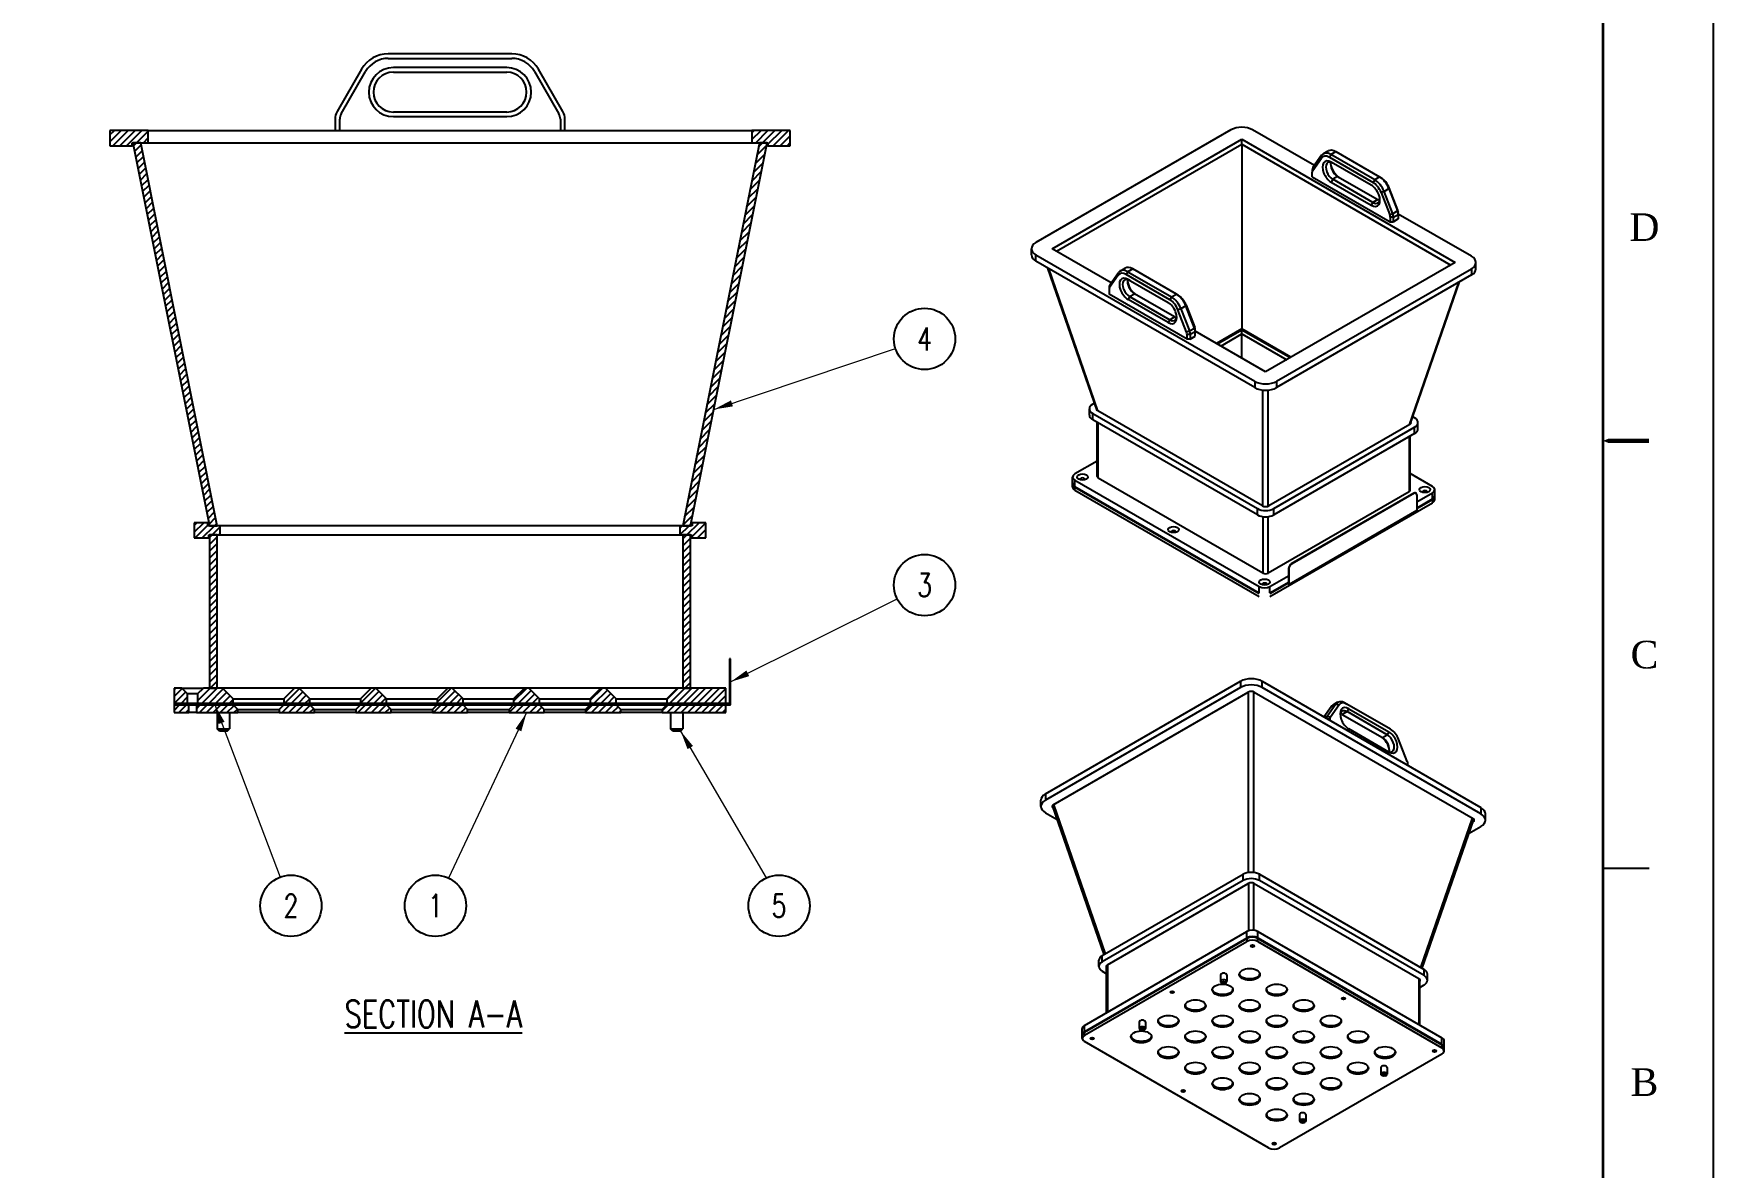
# Model space of a CAD drawing. Header units: millimetres. Extents: x 248 to 2768, y 230 to 2012.
# Drawn here: x 1672 to 2768, y 647 to 1387 of the extents above; entities that cross this region are included whole.
import ezdxf
from ezdxf.enums import TextEntityAlignment as Align

# ---------------------------------------------------------------- set-up
doc = ezdxf.new("R2010")
doc.units = ezdxf.units.MM
doc.header["$LTSCALE"] = 5
doc.linetypes.add('PHANTOM', pattern=[2.5, 1.25, -0.25, 0.25, -0.25, 0.25, -0.25])
for name, color, linetype in [('s1', 3, 'Continuous'), ('s5', 8, 'PHANTOM'), ('Template', 7, 'Continuous')]:
    doc.layers.add(name, color=color, linetype=linetype)
doc.styles.add('raon', font='romans.shx', dxfattribs={"width": 0.75, "bigfont": 'whgtxt.shx'})
doc.styles.get("Standard").update_dxf_attribs({"font": 'Batang.ttf', "width": 0.75, "oblique": 15})
doc.styles.add('whg', font='Batang.ttf', dxfattribs={"width": 0.75, "oblique": 15})
doc.dimstyles.get("Standard").update_dxf_attribs({"dimtxt": 3, "dimasz": 2.5, "dimexe": 1, "dimexo": 1, "dimgap": 1, "dimtad": 1, "dimdec": 4, "dimdsep": 46, "dimtxsty": 'Standard', "dimcen": 0, "dimclrd": 1, "dimclre": 1, "dimclrt": 3, "dimazin": 2, "dimtfac": 1, "dimtdec": 4, "dimtmove": 0, "dimatfit": 3, "dimfxl": 1, "dimtolj": 1, "dimtzin": 0, "dimlwd": 13, "dimlwe": 13, "dimarcsym": 0})
pattern_1 = [(45, (-5707.4303, -297.9115), (-2.245064, 2.245064), [])]

# ---------------------------------------------------------------- blocks, each defined once
blk = doc.blocks.new('조립도')
at = {"layer": 'Defpoints', "color": 1}
blk.add_lwpolyline([(0, 0), (420, 0), (420, 297), (0, 297)], close=True, dxfattribs=at)
at = {"layer": 'Template', "color": 8}
blk.add_line((408, 102), (413, 102), dxfattribs=at)
at = {"layer": 'Template', "color": 8, "const_width": 0.3}
blk.add_lwpolyline([(12, 9), (12, 288), (408, 288), (408, 9)], close=True, dxfattribs=at)
at = {"layer": 'Template', "color": 8, "ltscale": 0.5}
blk.add_lwpolyline([(408, 148.5, 0, 2, 0), (410.5, 148.5, 0.5, 0.5, 0), (413, 148.5, 0.5, 0.5, 0)], format="xyseb", dxfattribs=at)
at = {"layer": 'Template', "color": 8, "style": 'whg'}
for s, p in [('D', (412.5, 171.75)), ('C', (412.5, 125.25)), ('B', (412.5, 78.75))]:
    blk.add_text(s, height=3, dxfattribs=at).set_placement(p, align=Align.MIDDLE_CENTER)
blk = doc.blocks.new('A$Cc6050f5a')
at = {"layer": 's5', "linetype": 'Continuous'}
for p, q in [((5.9, 463.8), (260.4, 610.8)), ((260.4, 602.6), (5.9, 455.7)), ((16.1, 449.7), (270.7, 596.7)), ((260.4, 610.8), (260.4, 602.6)), ((271, 361.2), (271, 596.9)), ((278.1, 361.2), (278.1, 596.9)), ((278.4, 596.7), (564.1, 431.8)), ((288.7, 610.8), (574.4, 445.9)), ((288.7, 602.6), (288.7, 610.8)), ((574.4, 437.7), (288.7, 602.6)), ((378.7, 577.6), (369.3, 564.2)), ((373.8, 565.2), (385.1, 581.3)), ((389.1, 580.2), (377.8, 564.1)), ((385.1, 581.3), (378.7, 577.6)), ((387.3, 583.4), (381, 579.7)), ((385.1, 581.3), (389.1, 580.2)), ((399.7, 571.2), (393.4, 567.5)), ((397.3, 582.4), (399.5, 581.1)), ((456.5, 548.2), (399.5, 581.1)), ((399.7, 571.2), (401.8, 574.9)), ((452, 541), (399.7, 571.2)), ((401.8, 574.9), (454.2, 544.7)), ((370.7, 563.4), (373.8, 565.2)), ((373.8, 565.2), (377.8, 564.1)), ((373.8, 561.7), (377.1, 561.7)), ((377.1, 561.7), (377.1, 559.8)), ((393.4, 567.5), (445.7, 537.3)), ((454.2, 518.5), (401.8, 548.7)), ((445.7, 537.3), (452, 541)), ((454.2, 544.7), (452, 541)), ((478.2, 506.1), (466.9, 535.2)), ((478.9, 501), (478.9, 502.9)), ((5.9, 463.8), (5.9, 455.7)), ((0, 447.5), (0, 455.7)), ((5.9, 439.3), (21.4, 430.4)), ((82.5, 254.1), (15.1, 448.6)), ((16.1, 445.3), (16.1, 445.6)), ((16.3, 445.2), (16.1, 445.3)), ((84.3, 255.2), (16.8, 450.2)), ((574.4, 445.9), (574.4, 437.7)), ((495.9, 237.3), (563.4, 432.2)), ((497.8, 236.2), (565.1, 430.6)), ((558.8, 412.4), (574.4, 421.4)), ((564.1, 427.3), (564, 427.2)), ((564.1, 427.3), (564.1, 427.7)), ((580.2, 429.5), (580.2, 437.7)), ((80.1, 252.8), (264, 358.9)), ((264, 350.7), (264, 358.9)), ((285.2, 358.9), (500.1, 234.8)), ((285.2, 350.7), (285.2, 358.9)), ((264, 350.7), (80.1, 244.6)), ((86.8, 240.7), (270.7, 346.9)), ((271, 347.1), (271, 285.1)), ((278.1, 285.8), (278.1, 347.1)), ((278.4, 346.9), (493.4, 222.8)), ((500.1, 226.6), (285.2, 350.7)), ((56.8, 161.7), (268.9, 284.2)), ((56.8, 153.6), (268.9, 276)), ((56.8, 153.6), (268.9, 276)), ((56.8, 152.7), (268.9, 275.2)), ((56.8, 152.7), (268.9, 275.2)), ((56.8, 148.7), (268.9, 271.1)), ((268.9, 276), (268.9, 284.2)), ((268.9, 276), (268.9, 275.2)), ((268.9, 275.2), (268.9, 271.1)), ((283, 284.2), (523.5, 145.4)), ((283, 276), (283, 284.2)), ((283, 275.2), (283, 276)), ((283, 276), (523.5, 137.2)), ((283, 276), (523.5, 137.2)), ((283, 271.1), (283, 275.2)), ((283, 275.2), (523.5, 136.4)), ((283, 275.2), (523.5, 136.4)), ((283, 271.1), (523.5, 132.3)), ((75.7, 238.5), (75.7, 246.6)), ((80.1, 244.6), (80.1, 252.8)), ((80.1, 232.4), (85.7, 229.1)), ((85.7, 178.4), (85.7, 239.8)), ((87.2, 179.3), (87.2, 240.9)), ((234.5, 227.5), (234.5, 218.9)), ((242.5, 227.5), (242.5, 218.9)), ((493.1, 223), (493.1, 162.9)), ((494.5, 162.1), (494.5, 221.8)), ((500.1, 226.6), (500.1, 234.8)), ((504.5, 220.5), (504.5, 228.7)), ((236.7, 216.6), (235.7, 217.2)), ((240.3, 216.6), (241.3, 217.2)), ((494.5, 211.2), (500.1, 214.4)), ((53.8, 149.5), (53.8, 157.6)), ((56.8, 153.6), (56.8, 161.7)), ((56.8, 152.7), (56.8, 153.6)), ((128.4, 166.2), (128.4, 157.6)), ((130.7, 155.4), (129.6, 156)), ((134.2, 155.4), (135.3, 156)), ((136.4, 166.2), (136.4, 157.6)), ((53.8, 148.7), (53.8, 149.5)), ((53.8, 144.6), (53.8, 148.7)), ((56.8, 148.7), (56.8, 152.7)), ((297.2, 1.7), (56.8, 140.5)), ((523.5, 137.2), (523.5, 145.4)), ((523.5, 137.2), (523.5, 136.4)), ((523.5, 136.4), (523.5, 132.3)), ((526.4, 133.1), (526.4, 141.3)), ((526.4, 132.3), (526.4, 133.1)), ((526.4, 128.2), (526.4, 132.3)), ((523.5, 124.2), (311.3, 1.7)), ((443.8, 106.6), (443.8, 98)), ((446, 95.8), (445, 96.4)), ((449.6, 95.8), (450.6, 96.4)), ((451.8, 106.6), (451.8, 98)), ((337.7, 45.4), (337.7, 36.8)), ((345.7, 45.4), (345.7, 36.8)), ((340, 34.6), (338.9, 35.2)), ((343.5, 34.6), (344.6, 35.2))]:
    blk.add_line(p, q, dxfattribs=at)
for centre, major_axis, start_param, end_param in [((274.6, 602.6), (20, 0), 0.785398, 2.356194), ((274.6, 594.5), (-20, 0), 3.926991, 5.497787), ((274.6, 594.5), (5.5, 0), 0.785398, 2.356194), ((391, 562.4), (-10, 17.3), 0, 0.261799), ((397.3, 566), (-10, 17.3), 5.497787, 6.544985), ((399.5, 567.3), (-8.5, 14.7), 5.497787, 6.544985), ((401.8, 561.8), (-8, 13.9), 5.497787, 8.63938), ((399.7, 560.6), (-6.5, 11.3), 5.497787, 6.95898), ((379.9, 557.6), (-5, 8.66), 0.261799, 0.717397), ((382, 558.8), (-3.5, 6.06), 0.261799, 0.785398), ((393.4, 556.9), (6.5, -11.3), 2.356194, 2.630036), ((456.5, 534.3), (-8.5, 14.7), 4.45059, 5.497787), ((443.6, 525.5), (-8, 13.9), 4.025777, 5.497787), ((445.7, 526.7), (6.5, -11.3), 0.511557, 2.356194), ((452, 530.4), (6.5, -11.3), 5.497787, 8.63938), ((454.2, 531.6), (8, -13.9), 5.497787, 8.63938), ((474, 505.7), (-3.5, 6.06), 3.926991, 4.45059), ((20, 455.7), (-20, 0), 5.497787, 6.283185), ((20, 447.5), (-20, 0), 5.497787, 7.068583), ((20, 447.5), (-5.5, 0), 5.497787, 7.068583), ((20, 449.1), (-5.5, 0), 0.260051, 0.627095), ((20, 449.1), (-5, 0), 0.097381, 0.197396), ((560.2, 437.7), (20, 0), 0, 0.785398), ((560.2, 429.5), (5.5, 0), 5.497787, 7.068583), ((560.2, 431.2), (5.5, 0), 5.65609, 6.023134), ((560.2, 431.2), (5, 0), 6.08579, 6.185804), ((560.2, 429.5), (20, 0), 5.497787, 7.068583), ((274.6, 352.8), (15, 0), 0.785398, 2.356194), ((274.6, 344.6), (-15, 0), 3.926991, 5.497787), ((274.6, 344.6), (5.5, 0), 0.785398, 2.356194), ((276, 280.1), (10, 0), 0.785398, 2.356194), ((276, 272), (10, 0), 0.785398, 2.356194), ((276, 272), (-10, 0), 3.926991, 5.497787), ((276, 271.1), (10, 0), 0.785398, 2.356194), ((276, 271.1), (-10, 0), 3.926991, 5.497787), ((276, 267.1), (10, 0), 0.785398, 2.356194), ((90.7, 238.5), (-15, 0), 5.497787, 7.068583), ((90.7, 246.6), (-15, 0), 5.497787, 6.283185), ((90.7, 238.5), (-5.5, 0), 5.497787, 6.712885), ((90.7, 240.1), (-5.5, 0), 0.260051, 0.4297), ((238.5, 218.9), (4, 0), 5.497787, 10.210176), ((238.5, 227.5), (-4, 0), 3.141593, 6.283185), ((272.4, 229.9), (-13.5, 0), 0.104949, 3.036644), ((272.4, 232.4), (-16.5, 0), 0.881021, 2.260571), ((489.5, 220.5), (5.5, 0), 5.853486, 7.068583), ((489.5, 222.1), (5.5, 0), 5.853486, 6.023134), ((489.5, 228.7), (15, 0), 0, 0.785398), ((489.5, 220.5), (15, 0), 5.497787, 7.068583), ((237.1, 209.5), (-13.5, 0), 0.104949, 3.036644), ((237.1, 211.9), (-16.5, 0), 0.881021, 2.260571), ((307.8, 209.5), (-13.5, 0), 0.104949, 3.036644), ((307.8, 211.9), (-16.5, 0), 0.881021, 2.260571), ((201.7, 189.1), (-13.5, 0), 0.104949, 3.036644), ((201.7, 191.5), (-16.5, 0), 0.881021, 2.260571), ((272.4, 189.1), (-13.5, 0), 0.104949, 3.036644), ((272.4, 191.5), (-16.5, 0), 0.881021, 2.260571), ((343.1, 189.1), (-13.5, 0), 0.104949, 3.036644), ((343.1, 191.5), (-16.5, 0), 0.881021, 2.260571), ((63.8, 157.6), (-10, 0), 5.497787, 6.283185), ((63.8, 149.5), (-10, 0), 5.497787, 6.283185), ((63.8, 149.5), (-10, 0), 5.497787, 6.283185), ((132.4, 157.6), (4, 0), 5.497787, 10.210176), ((132.4, 166.2), (-4, 0), 3.141593, 6.283185), ((166.4, 168.7), (-13.5, 0), 0.104949, 3.036644), ((166.4, 171.1), (-16.5, 0), 0.881021, 2.260571), ((237.1, 168.7), (-13.5, 0), 0.104949, 3.036644), ((237.1, 171.1), (-16.5, 0), 0.881021, 2.260571), ((307.8, 168.7), (-13.5, 0), 0.104949, 3.036644), ((307.8, 171.1), (-16.5, 0), 0.881021, 2.260571), ((378.5, 168.7), (-13.5, 0), 0.104949, 3.036644), ((378.5, 171.1), (-16.5, 0), 0.881021, 2.260571), ((63.8, 144.6), (-10, 0), 5.497787, 7.068583), ((63.8, 148.7), (-10, 0), 5.497787, 6.283185), ((63.8, 148.7), (-10, 0), 5.497787, 6.283185), ((131, 148.3), (-13.5, 0), 0.104949, 3.036644), ((131, 150.7), (-16.5, 0), 0.881021, 2.260571), ((201.7, 148.3), (-13.5, 0), 0.104949, 3.036644), ((201.7, 150.7), (-16.5, 0), 0.881021, 2.260571), ((272.4, 148.3), (-13.5, 0), 0.104949, 3.036644), ((272.4, 150.7), (-16.5, 0), 0.881021, 2.260571), ((343.1, 148.3), (-13.5, 0), 0.104949, 3.036644), ((343.1, 150.7), (-16.5, 0), 0.881021, 2.260571), ((413.9, 148.3), (-13.5, 0), 0.104949, 3.036644), ((413.9, 150.7), (-16.5, 0), 0.881021, 2.260571), ((516.4, 141.3), (10, 0), 0, 0.785398), ((516.4, 133.1), (10, 0), 0, 0.785398), ((516.4, 133.1), (10, 0), 0, 0.785398), ((516.4, 132.3), (10, 0), 0, 0.785398), ((516.4, 132.3), (10, 0), 0, 0.785398), ((516.4, 128.2), (10, 0), 5.497787, 7.068583), ((166.4, 127.8), (-13.5, 0), 0.104949, 3.036644), ((166.4, 130.3), (-16.5, 0), 0.881021, 2.260571), ((237.1, 127.8), (-13.5, 0), 0.104949, 3.036644), ((237.1, 130.3), (-16.5, 0), 0.881021, 2.260571), ((307.8, 127.8), (-13.5, 0), 0.104949, 3.036644), ((307.8, 130.3), (-16.5, 0), 0.881021, 2.260571), ((378.5, 127.8), (-13.5, 0), 0.104949, 3.036644), ((378.5, 130.3), (-16.5, 0), 0.881021, 2.260571), ((449.2, 127.8), (-13.5, 0), 0.104949, 3.036644), ((449.2, 130.3), (-16.5, 0), 0.881021, 2.260571), ((201.7, 107.4), (-13.5, 0), 0.104949, 3.036644), ((201.7, 109.9), (-16.5, 0), 0.881021, 2.260571), ((272.4, 107.4), (-13.5, 0), 0.104949, 3.036644), ((272.4, 109.9), (-16.5, 0), 0.881021, 2.260571), ((343.1, 107.4), (-13.5, 0), 0.104949, 3.036644), ((343.1, 109.9), (-16.5, 0), 0.881021, 2.260571), ((413.9, 107.4), (-13.5, 0), 0.104949, 3.036644), ((413.9, 109.9), (-16.5, 0), 0.881021, 2.260571), ((447.8, 98), (4, 0), 5.497787, 10.210176), ((447.8, 106.6), (-4, 0), 3.141593, 6.283185), ((237.1, 87), (-13.5, 0), 0.104949, 3.036644), ((237.1, 89.5), (-16.5, 0), 0.881021, 2.260571), ((272.4, 66.6), (-13.5, 0), 0.104949, 3.036644), ((307.8, 87), (-13.5, 0), 0.104949, 3.036644), ((307.8, 89.5), (-16.5, 0), 0.881021, 2.260571), ((343.1, 66.6), (-13.5, 0), 0.104949, 3.036644), ((378.5, 87), (-13.5, 0), 0.104949, 3.036644), ((378.5, 89.5), (-16.5, 0), 0.881021, 2.260571), ((272.4, 69.1), (-16.5, 0), 0.881021, 2.260571), ((307.8, 46.2), (-13.5, 0), 0.104949, 3.036644), ((343.1, 69.1), (-16.5, 0), 0.881021, 2.260571), ((341.7, 45.4), (-4, 0), 3.141593, 6.283185), ((307.8, 48.6), (-16.5, 0), 0.881021, 2.260571), ((341.7, 36.8), (4, 0), 5.497787, 10.210176), ((304.3, 5.8), (-10, 0), 0.785398, 2.356194)]:
    blk.add_ellipse(centre, major_axis=major_axis, ratio=0.57735, start_param=start_param, end_param=end_param, dxfattribs=at)
for centre, major_axis in [((276, 265.4), (-2.46, 0)), ((272.4, 228.3), (13.5, 0)), ((171.3, 205), (-2.46, 0)), ((237.1, 207.9), (13.5, 0)), ((238.5, 217.7), (-2.5, 0)), ((307.8, 207.9), (13.5, 0)), ((394.8, 196.8), (-2.46, 0)), ((201.7, 187.4), (13.5, 0)), ((272.4, 187.4), (13.5, 0)), ((343.1, 187.4), (13.5, 0)), ((131, 146.6), (13.5, 0)), ((132.4, 156.4), (-2.5, 0)), ((166.4, 167), (13.5, 0)), ((201.7, 146.6), (13.5, 0)), ((237.1, 167), (13.5, 0)), ((272.4, 146.6), (13.5, 0)), ((307.8, 167), (13.5, 0)), ((343.1, 146.6), (13.5, 0)), ((378.5, 167), (13.5, 0)), ((413.9, 146.6), (13.5, 0)), ((66.7, 144.6), (-2.46, 0)), ((166.4, 126.2), (13.5, 0)), ((237.1, 126.2), (13.5, 0)), ((307.8, 126.2), (13.5, 0)), ((378.5, 126.2), (13.5, 0)), ((449.2, 126.2), (13.5, 0)), ((201.7, 105.8), (13.5, 0)), ((272.4, 105.8), (13.5, 0)), ((343.1, 105.8), (13.5, 0)), ((413.9, 105.8), (13.5, 0)), ((513.6, 128.2), (-2.46, 0)), ((237.1, 85.4), (13.5, 0)), ((307.8, 85.4), (13.5, 0)), ((378.5, 85.4), (13.5, 0)), ((447.8, 96.8), (-2.5, 0)), ((185.5, 76), (-2.46, 0)), ((272.4, 65), (13.5, 0)), ((343.1, 65), (13.5, 0)), ((307.8, 44.6), (13.5, 0)), ((341.7, 35.6), (-2.5, 0)), ((304.3, 7.4), (-2.46, 0))]:
    blk.add_ellipse(centre, major_axis=major_axis, ratio=0.57735, dxfattribs=at)
blk = doc.blocks.new('A$C3707cc00')
at = {"layer": 's5', "linetype": 'Continuous'}
for p, q in [((260.4, 609.1), (5.9, 462.1)), ((27.1, 454), (274.6, 596.9)), ((274.6, 590.3), (274.6, 596.9)), ((274.6, 596.9), (553.2, 436)), ((369.3, 562.5), (288.7, 609.1)), ((32.7, 450.7), (274.6, 590.3)), ((274.6, 590.3), (274.6, 349.4)), ((274.6, 590.3), (547.5, 432.7)), ((367.1, 556.3), (378.4, 572.4)), ((378.7, 575.9), (367.4, 559.8)), ((378.7, 575.9), (378.4, 572.4)), ((381, 578), (387.3, 581.7)), ((391, 577), (388.9, 573.3)), ((388.9, 573.3), (445.9, 540.4)), ((391, 577), (397.3, 580.7)), ((448.1, 544), (391, 577)), ((397.3, 580.7), (454.4, 547.7)), ((366.5, 556.3), (366.5, 553.8)), ((366.5, 547.9), (366.5, 553.8)), ((367.4, 559.8), (367.1, 556.3)), ((443.6, 536.8), (391.2, 567.1)), ((399.7, 548.3), (393.4, 544.6)), ((399.7, 548.3), (452, 518.1)), ((366.5, 547.9), (468.3, 489.1)), ((393.4, 544.6), (391.2, 540.9)), ((391.2, 540.9), (443.6, 510.7)), ((445.7, 514.4), (393.4, 544.6)), ((448.1, 544), (445.9, 540.4)), ((454.4, 547.7), (448.1, 544)), ((454.4, 547.7), (456.5, 546.5)), ((460.3, 528.8), (456.3, 527.4)), ((456.3, 527.4), (467.6, 498.3)), ((460.3, 528.8), (466.7, 532.5)), ((471.6, 499.7), (460.3, 528.8)), ((466.7, 532.5), (466.9, 533.5)), ((466.7, 532.5), (478, 503.4)), ((478.2, 504.4), (466.9, 533.5)), ((445.7, 514.4), (443.6, 510.7)), ((452, 518.1), (445.7, 514.4)), ((478, 503.4), (478.2, 504.4)), ((471.6, 499.7), (467.6, 498.3)), ((468.3, 495.1), (468.3, 489.1)), ((472.5, 495.1), (468.3, 495.1)), ((468.3, 489.1), (472.5, 489.1)), ((478, 503.4), (471.6, 499.7)), ((472.5, 495.1), (478.9, 498.7)), ((472.5, 489.1), (472.5, 495.1)), ((478.9, 492.8), (472.5, 489.1)), ((478.9, 498.7), (478.9, 501.2)), ((574.4, 444.2), (478.9, 499.3)), ((478.9, 498.7), (478.9, 492.8)), ((0, 445.8), (0, 454)), ((5.9, 445.8), (291.5, 280.9)), ((5.9, 437.6), (5.9, 445.8)), ((104.2, 409.5), (27.1, 454)), ((291.5, 272.7), (5.9, 437.6)), ((85.7, 243), (21.4, 428.7)), ((86.8, 242.3), (22.5, 428)), ((113.3, 419.3), (102, 403.2)), ((102.3, 406.7), (113.6, 422.8)), ((113.6, 422.8), (113.3, 419.3)), ((115.8, 424.9), (122.2, 428.6)), ((125.8, 423.9), (123.7, 420.2)), ((180.8, 387.3), (123.7, 420.2)), ((132.2, 427.6), (125.8, 423.9)), ((125.8, 423.9), (182.9, 391)), ((189.3, 394.6), (132.2, 427.6)), ((553.2, 436), (305.7, 293.1)), ((319.8, 280.9), (574.4, 427.8)), ((574.4, 419.7), (319.8, 272.7)), ((574.4, 427.8), (574.4, 419.7)), ((580.2, 427.8), (580.2, 436)), ((101.3, 403.2), (101.3, 400.8)), ((101.3, 400.8), (101.3, 394.8)), ((203.1, 336), (101.3, 394.8)), ((102.3, 406.7), (102, 403.2)), ((126.1, 414), (178.4, 383.8)), ((128.2, 391.5), (134.6, 395.2)), ((186.9, 365), (134.6, 395.2)), ((493.4, 224.3), (557.8, 410.1)), ((494.5, 225.1), (558.8, 410.7)), ((128.2, 391.5), (126.1, 387.8)), ((178.4, 357.6), (126.1, 387.8)), ((128.2, 391.5), (180.5, 361.3)), ((182.9, 391), (180.8, 387.3)), ((182.9, 391), (189.3, 394.6)), ((189.3, 394.6), (191.4, 393.4)), ((195.1, 375.7), (191.2, 374.3)), ((202.5, 345.2), (191.2, 374.3)), ((201.5, 379.4), (195.1, 375.7)), ((195.1, 375.7), (206.4, 346.6)), ((201.5, 379.4), (201.8, 380.5)), ((212.8, 350.3), (201.5, 379.4)), ((201.8, 380.5), (213.1, 351.3)), ((180.5, 361.3), (178.4, 357.6)), ((180.5, 361.3), (186.9, 365)), ((212.8, 350.3), (213.1, 351.3)), ((206.4, 346.6), (202.5, 345.2)), ((203.1, 336), (203.1, 342)), ((207.4, 342), (203.1, 342)), ((207.4, 336), (203.1, 336)), ((206.4, 346.6), (212.8, 350.3)), ((213.7, 345.6), (207.4, 342)), ((207.4, 342), (207.4, 336)), ((207.4, 336), (213.7, 339.7)), ((213.7, 345.6), (213.7, 348.1)), ((305.7, 293.1), (213.7, 346.2)), ((213.7, 339.7), (213.7, 345.6)), ((274.6, 349.4), (241.4, 330.2)), ((274.6, 347.8), (242.7, 329.5)), ((247, 327), (274.6, 342.9)), ((338.8, 312.3), (274.6, 349.4)), ((337.5, 311.5), (274.6, 347.8)), ((274.6, 342.9), (274.6, 347.8)), ((274.6, 311.1), (274.6, 342.9)), ((274.6, 342.9), (333.2, 309)), ((291.5, 280.9), (291.5, 272.7)), ((302.1, 118), (302.1, 269.5)), ((309.2, 118), (309.2, 269.5)), ((319.8, 280.9), (319.8, 272.7)), ((75.7, 236.8), (75.7, 244.9)), ((82.5, 252.4), (80.1, 251.1)), ((301.4, 118.4), (86.5, 242.5)), ((80.1, 238.8), (295.1, 114.7)), ((80.1, 230.7), (80.1, 238.8)), ((295.1, 106.6), (80.1, 230.7)), ((85.7, 156.8), (85.7, 227.4)), ((87.2, 154.7), (87.2, 226.6)), ((493.8, 224.5), (309.9, 118.4)), ((316.3, 114.7), (500.1, 220.9)), ((500.1, 233.1), (497.8, 234.5)), ((500.1, 212.7), (500.1, 220.9)), ((504.5, 218.8), (504.5, 227)), ((500.1, 212.7), (316.3, 106.6)), ((493.1, 208.6), (493.1, 136.8)), ((494.5, 138.8), (494.5, 209.5)), ((85.7, 176.7), (56.8, 160)), ((53.8, 147.8), (53.8, 156)), ((302.1, 30.6), (87.2, 154.7)), ((523.5, 143.7), (494.5, 160.4)), ((53.8, 147), (53.8, 147.8)), ((53.8, 142.9), (53.8, 147)), ((56.8, 151.9), (297.2, 13.1)), ((56.8, 143.7), (56.8, 151.9)), ((56.8, 142.9), (56.8, 143.7)), ((56.8, 143.7), (297.2, 4.9)), ((56.8, 143.7), (297.2, 4.9)), ((56.8, 138.8), (56.8, 142.9)), ((56.8, 142.9), (297.2, 4.1)), ((56.8, 142.9), (297.2, 4.1)), ((56.8, 138.8), (297.2, 0)), ((493.1, 136.8), (309.2, 30.6)), ((499, 135.1), (339.2, 42.8)), ((499.5, 134.7), (339.7, 42.5)), ((499, 135.1), (499.5, 134.7)), ((501.5, 135.3), (502, 135)), ((503.1, 123.8), (523.5, 135.5)), ((503.1, 132.7), (503.1, 112.3)), ((523.5, 127.4), (523.5, 135.5)), ((526.4, 131.5), (526.4, 139.6)), ((295.1, 106.6), (295.1, 114.7)), ((311.3, 0), (523.5, 122.5)), ((316.3, 106.6), (316.3, 114.7)), ((503.1, 112.3), (336.2, 15.9)), ((503.1, 115.6), (523.5, 127.4)), ((503.1, 114.8), (523.5, 126.6)), ((503.5, 115.9), (504.5, 115.6)), ((504.5, 116.4), (523.5, 127.4)), ((504.5, 115.6), (523.5, 126.6)), ((504.5, 115.6), (504.5, 116.4)), ((523.5, 127.4), (523.5, 126.6)), ((523.5, 126.6), (523.5, 122.5)), ((526.4, 130.6), (526.4, 131.5)), ((526.4, 126.6), (526.4, 130.6)), ((302.1, 104.3), (302.1, 30.6)), ((309.2, 30.6), (309.2, 104.3)), ((311.3, 13.1), (335.6, 27.1)), ((335.6, 36.7), (336.2, 36.4)), ((335.6, 36.7), (335.6, 16.9)), ((336.2, 15.9), (336.2, 36.4)), ((339.7, 42.5), (339.2, 42.8)), ((297.2, 4.9), (297.2, 13.1)), ((311.3, 4.9), (335.6, 18.9)), ((311.3, 4.1), (334, 17.2)), ((311.3, 4.9), (330.3, 15.9)), ((311.3, 4.1), (330.3, 15)), ((311.3, 4.9), (311.3, 13.1)), ((330.3, 15.9), (330.3, 15)), ((333.3, 17.6), (336.2, 15.9)), ((335.6, 16.9), (333.9, 17.9))]:
    blk.add_line(p, q, dxfattribs=at)
for centre, major_axis, start_param, end_param in [((274.6, 600.9), (-20, 0), 3.926991, 5.497787), ((388.9, 559.4), (-8.5, 14.7), 5.497787, 6.544985), ((391, 560.7), (-10, 17.3), 5.497787, 6.544985), ((397.3, 564.3), (-10, 17.3), 5.497787, 6.283185), ((373.6, 552.2), (-5, 8.66), 0.261799, 0.785398), ((371.4, 551), (-3.5, 6.06), 0.261799, 0.785398), ((391.2, 554), (-8, 13.9), 5.497787, 8.63938), ((393.4, 555.2), (-6.5, 11.3), 5.497787, 8.63938), ((399.7, 558.9), (6.5, -11.3), 3.65315, 5.497787), ((401.8, 560.1), (-8, 13.9), 0.884184, 2.356194), ((443.6, 523.8), (8, -13.9), 5.497787, 8.63938), ((445.9, 526.5), (8.5, -14.7), 1.308997, 2.356194), ((448.1, 527.7), (-10, 17.3), 4.45059, 5.497787), ((454.4, 531.4), (10, -17.3), 1.308997, 2.356194), ((456.5, 532.6), (-8.5, 14.7), 4.45059, 5.497787), ((445.7, 525), (6.5, -11.3), 5.497787, 6.95898), ((452, 528.7), (6.5, -11.3), 5.497787, 5.771628), ((474, 504), (-3.5, 6.06), 3.926991, 4.45059), ((463.4, 497.9), (3.5, -6.06), 0.785398, 1.308997), ((465.5, 499.1), (-5, 8.66), 3.926991, 4.45059), ((471.8, 502.8), (5, -8.66), 0.785398, 1.308997), ((20, 454), (-20, 0), 5.497787, 7.068583), ((20, 445.8), (-20, 0), 0, 0.785398), ((560.2, 436), (20, 0), 5.497787, 7.068583), ((123.7, 406.4), (-8.5, 14.7), 5.497787, 6.544985), ((125.8, 407.6), (-10, 17.3), 5.497787, 6.544985), ((132.2, 411.3), (-10, 17.3), 5.497787, 6.283185), ((560.2, 427.8), (20, 0), 5.497787, 6.283185), ((108.4, 399.1), (-5, 8.66), 0.261799, 0.785398), ((106.3, 397.9), (-3.5, 6.06), 0.261799, 0.785398), ((126.1, 400.9), (-8, 13.9), 5.497787, 8.63938), ((128.2, 402.1), (-6.5, 11.3), 5.497787, 8.63938), ((134.6, 405.8), (-6.5, 11.3), 0.511557, 2.356194), ((136.7, 407), (8, -13.9), 4.025777, 5.497787), ((178.4, 370.7), (8, -13.9), 5.497787, 8.63938), ((180.8, 373.4), (-8.5, 14.7), 4.45059, 5.497787), ((182.9, 374.6), (10, -17.3), 1.308997, 2.356194), ((189.3, 378.3), (-10, 17.3), 4.45059, 5.497787), ((191.4, 379.5), (8.5, -14.7), 1.308997, 2.356194), ((180.5, 371.9), (6.5, -11.3), 5.497787, 6.95898), ((186.9, 375.6), (-6.5, 11.3), 2.356194, 2.630036), ((208.8, 350.9), (3.5, -6.06), 0.785398, 1.308997), ((198.2, 344.8), (-3.5, 6.06), 3.926991, 4.45059), ((200.3, 346), (5, -8.66), 0.785398, 1.308997), ((206.7, 349.7), (-5, 8.66), 3.926991, 4.45059), ((305.7, 289), (20, 0), 3.926991, 5.497787), ((305.7, 280.9), (-20, 0), 0.785398, 2.356194), ((90.7, 244.9), (-15, 0), 5.497787, 7.068583), ((90.7, 244.9), (-6, 0), 6.092887, 7.068583), ((90.7, 243.3), (-6, 0), 5.894895, 6.045244), ((90.7, 236.8), (-15, 0), 0, 0.785398), ((489.5, 227), (6, 0), 5.497787, 6.473484), ((489.5, 225.4), (6, 0), 0.237941, 0.38829), ((489.5, 227), (15, 0), 5.497787, 7.068583), ((489.5, 218.8), (15, 0), 5.497787, 6.283185), ((63.8, 156), (-10, 0), 5.497787, 7.068583), ((66.7, 152.9), (3.25, 0), 5.979373, 9.728591), ((90.7, 156.8), (-5, 0), 0, 0.785398), ((63.8, 147.8), (-10, 0), 0, 0.785398), ((63.8, 147.8), (-10, 0), 0, 0.785398), ((63.8, 147), (-10, 0), 0, 0.785398), ((63.8, 147), (-10, 0), 0, 0.785398), ((63.8, 142.9), (-10, 0), 0, 0.785398), ((489.5, 138.8), (5, 0), 5.497787, 6.283185), ((499, 131), (2.5, 4.33), 0, 0.785398), ((499.5, 130.7), (2.5, 4.33), 5.497787, 7.068583), ((513.6, 136.6), (3.25, 0), 5.979373, 9.728591), ((516.4, 139.6), (10, 0), 5.497787, 7.068583), ((305.7, 120.8), (15, 0), 3.926991, 5.497787), ((305.7, 120.8), (-6, 0), 0.785398, 2.356194), ((516.4, 131.5), (10, 0), 5.497787, 6.283185), ((516.4, 131.5), (10, 0), 5.497787, 6.283185), ((516.4, 130.6), (10, 0), 5.497787, 6.283185), ((516.4, 130.6), (10, 0), 5.497787, 6.283185), ((516.4, 126.6), (10, 0), 5.497787, 6.283185), ((305.7, 112.7), (-15, 0), 0.785398, 2.356194), ((185.5, 84.3), (3.25, 0), 5.979373, 9.728591), ((305.7, 32.7), (5, 0), 3.926991, 5.497787), ((339.2, 38.7), (-2.5, -4.33), 3.926991, 5.497787), ((339.7, 38.4), (2.5, 4.33), 0.785398, 2.356194), ((304.3, 17.1), (10, 0), 3.926991, 5.497787), ((304.3, 15.7), (3.25, 0), 5.979373, 9.728591)]:
    blk.add_ellipse(centre, major_axis=major_axis, ratio=0.57735, start_param=start_param, end_param=end_param, dxfattribs=at)
for centre in [(66.7, 156), (513.6, 139.6), (185.5, 87.4), (304.3, 18.8)]:
    blk.add_ellipse(centre, major_axis=(-7, 0), ratio=0.57735, dxfattribs=at)

msp = doc.modelspace()

# ---------------------------------------------------------------- hatches: boundary and pattern name
at = {"ltscale": 10}
h = msp.add_hatch(dxfattribs=at)
h.set_pattern_fill('ANSI31', color=8)
h.set_pattern_definition(pattern_1)
h.paths.add_polyline_path([(2151.0302, 1315.75792), (2151.0302, 1313.75792), (2165.5302, 1313.75792), (2165.5302, 1323.75792), (2140.5302, 1323.75792), (2140.5302, 1315.75792), (2145.43118, 1315.75792), (2150.5302, 1315.75792)])
h.paths.add_polyline_path([(1736.0302, 1313.75792), (1736.0302, 1315.75792), (1736.5302, 1315.75792), (1741.62922, 1315.75792), (1746.5302, 1315.75792), (1746.5302, 1323.75792), (1721.5302, 1323.75792), (1721.5302, 1313.75792)])
h = msp.add_hatch(dxfattribs=at)
h.set_pattern_fill('ANSI31', color=8)
h.set_pattern_definition(pattern_1)
h.paths.add_polyline_path([(1791.62922, 1065.75792), (1741.62922, 1315.75792), (1736.5302, 1315.75792), (1786.5302, 1065.75792)])
h.paths.add_polyline_path([(2145.43118, 1315.75792), (2095.43118, 1065.75792), (2100.5302, 1065.75792), (2150.5302, 1315.75792)])
h = msp.add_hatch(dxfattribs=at)
h.set_pattern_fill('ANSI31', color=8)
h.set_pattern_definition(pattern_1)
h.paths.add_polyline_path([(1786.0302, 1057.75792), (1786.0302, 1059.75792), (1786.5302, 1059.75792), (1791.5302, 1059.75792), (1793.5302, 1059.75792), (1793.5302, 1065.75792), (1791.62922, 1065.75792), (1786.5302, 1065.75792), (1785.5302, 1065.75792), (1785.5302, 1067.75792), (1776.5302, 1067.75792), (1776.5302, 1057.75792)])
h.paths.add_polyline_path([(2101.0302, 1059.75792), (2101.0302, 1057.75792), (2110.5302, 1057.75792), (2110.5302, 1067.75792), (2101.5302, 1067.75792), (2101.5302, 1065.75792), (2100.5302, 1065.75792), (2095.43118, 1065.75792), (2093.5302, 1065.75792), (2093.5302, 1059.75792), (2095.5302, 1059.75792), (2100.5302, 1059.75792)])
h = msp.add_hatch(dxfattribs=at)
h.set_pattern_fill('ANSI31', color=8)
h.set_pattern_definition(pattern_1)
h.paths.add_polyline_path([(1786.5302, 959.75792), (1791.5302, 959.75792), (1791.5302, 1059.75792), (1786.5302, 1059.75792)])
h.paths.add_polyline_path([(2095.5302, 959.75792), (2100.5302, 959.75792), (2100.5302, 1059.75792), (2095.5302, 1059.75792)])
h = msp.add_hatch(dxfattribs=at)
h.set_pattern_fill('ANSI31', color=8)
h.set_pattern_definition(pattern_1)
h.paths.add_polyline_path([(1800.8802, 949.65792), (1800.8802, 948.85792), (2126.6802, 948.85792), (2126.6802, 978.85792), (2125.8802, 978.85792), (2125.8802, 949.65792)])
h = msp.add_hatch(dxfattribs=at)
h.set_pattern_fill('ANSI31', color=8)
h.set_pattern_definition(pattern_1)
h.paths.add_polyline_path([(1782.5302, 959.75792), (1778.7802, 956.00792), (1778.7802, 949.75792), (1800.3802, 949.75792), (1802.0302, 949.75792), (1802.0302, 952.75792), (1795.0302, 959.75792), (1791.5302, 959.75792), (1786.5302, 959.75792)])
h.paths.add_polyline_path([(1772.2802, 956.00792), (1768.5302, 959.75792), (1763.5302, 959.75792), (1763.5302, 949.75792), (1772.2802, 949.75792)])
h.paths.add_polyline_path([(2123.5302, 959.75792), (2100.5302, 959.75792), (2095.5302, 959.75792), (2092.0302, 959.75792), (2085.0302, 952.75792), (2085.0302, 949.75792), (2123.5302, 949.75792)])
h.paths.add_polyline_path([(2045.0302, 959.75792), (2042.0302, 959.75792), (2035.0302, 952.75792), (2035.0302, 949.75792), (2052.0302, 949.75792), (2052.0302, 952.75792)])
h.paths.add_polyline_path([(1995.0302, 959.75792), (1992.0302, 959.75792), (1985.0302, 952.75792), (1985.0302, 949.75792), (2002.0302, 949.75792), (2002.0302, 952.75792)])
h.paths.add_polyline_path([(1945.0302, 959.75792), (1942.0302, 959.75792), (1935.0302, 952.75792), (1935.0302, 949.75792), (1952.0302, 949.75792), (1952.0302, 952.75792)])
h.paths.add_polyline_path([(1895.0302, 959.75792), (1892.0302, 959.75792), (1885.0302, 952.75792), (1885.0302, 949.75792), (1902.0302, 949.75792), (1902.0302, 952.75792)])
h.paths.add_polyline_path([(1845.0302, 959.75792), (1842.0302, 959.75792), (1835.0302, 952.75792), (1835.0302, 949.75792), (1852.0302, 949.75792), (1852.0302, 952.75792)])
h = msp.add_hatch(dxfattribs=at)
h.set_pattern_fill('ANSI31', color=8)
h.set_pattern_definition(pattern_1)
h.paths.add_polyline_path([(1772.2802, 948.75792), (1772.2802, 949.75792), (1763.5302, 949.75792), (1763.5302, 948.75792)])
h.paths.add_polyline_path([(1778.7802, 949.75792), (1778.7802, 948.75792), (1800.3802, 948.75792), (1800.3802, 949.75792)])
h = msp.add_hatch(dxfattribs=at)
h.set_pattern_fill('ANSI31', color=8)
h.set_pattern_definition(pattern_1)
h.paths.add_polyline_path([(1777.9887, 948.75792), (1777.9887, 943.75792), (1805.0302, 943.75792), (1805.0302, 945.75792), (1802.0302, 948.75792), (1800.3802, 948.75792), (1778.7802, 948.75792)])
h.paths.add_polyline_path([(1773.0717, 943.75792), (1773.0717, 948.75792), (1772.2802, 948.75792), (1763.5302, 948.75792), (1763.5302, 943.75792)])
h.paths.add_polyline_path([(2123.5302, 943.75792), (2123.5302, 948.75792), (2085.0302, 948.75792), (2082.0302, 945.75792), (2082.0302, 943.75792)])
h.paths.add_polyline_path([(2052.0302, 948.75792), (2035.0302, 948.75792), (2032.0302, 945.75792), (2032.0302, 943.75792), (2055.0302, 943.75792), (2055.0302, 945.75792)])
h.paths.add_polyline_path([(2002.0302, 948.75792), (1985.0302, 948.75792), (1982.0302, 945.75792), (1982.0302, 943.75792), (2005.0302, 943.75792), (2005.0302, 945.75792)])
h.paths.add_polyline_path([(1952.0302, 948.75792), (1935.0302, 948.75792), (1932.0302, 945.75792), (1932.0302, 943.75792), (1955.0302, 943.75792), (1955.0302, 945.75792)])
h.paths.add_polyline_path([(1902.0302, 948.75792), (1885.0302, 948.75792), (1882.0302, 945.75792), (1882.0302, 943.75792), (1905.0302, 943.75792), (1905.0302, 945.75792)])
h.paths.add_polyline_path([(1852.0302, 948.75792), (1835.0302, 948.75792), (1832.0302, 945.75792), (1832.0302, 943.75792), (1855.0302, 943.75792), (1855.0302, 945.75792)])

# ---------------------------------------------------------------- linework, layer by layer
at = {"color": 1, "ltscale": 5}
for centre in [(2253.24238, 1187.68035), (2253.24238, 1027.01692), (1839.71227, 817.73353), (1933.9882, 817.73353), (2158.27217, 817.73353)]:
    msp.add_circle(centre, 20, dxfattribs=at)
at = {"layer": 's1'}
for p, q in [((1983.88918, 1373.75792), (1903.17121, 1373.75792)), ((1903.17121, 1370.75792), (1983.88918, 1370.75792)), ((1885.85071, 1363.75792), (1869.86994, 1336.07843)), ((1872.46802, 1334.57843), (1888.44878, 1362.25792)), ((1980.5302, 1364.75792), (1906.5302, 1364.75792)), ((1906.5302, 1361.75792), (1980.5302, 1361.75792)), ((1998.61161, 1362.25792), (2014.59238, 1334.57843)), ((2017.19045, 1336.07843), (2001.20969, 1363.75792)), ((1868.5302, 1331.07843), (1868.5302, 1323.75792)), ((1871.5302, 1323.75792), (1871.5302, 1331.07843)), ((1980.5302, 1335.75792), (1906.5302, 1335.75792)), ((1906.5302, 1332.75792), (1980.5302, 1332.75792)), ((2015.5302, 1331.07843), (2015.5302, 1323.75792)), ((2018.5302, 1323.75792), (2018.5302, 1331.07843)), ((1746.5302, 1323.75792), (1721.5302, 1323.75792)), ((1721.5302, 1323.75792), (1721.5302, 1313.75792)), ((1736.0302, 1313.75792), (1736.0302, 1315.75792)), ((1736.0302, 1315.75792), (1746.5302, 1315.75792)), ((1741.62922, 1315.75792), (1736.5302, 1315.75792)), ((1736.5302, 1315.75792), (1786.5302, 1065.75792)), ((1791.62922, 1065.75792), (1741.62922, 1315.75792)), ((1746.5302, 1315.75792), (1746.5302, 1323.75792)), ((1746.5302, 1323.75792), (2140.5302, 1323.75792)), ((1746.5302, 1315.75792), (2140.5302, 1315.75792)), ((2145.43118, 1315.75792), (2095.43118, 1065.75792)), ((2100.5302, 1065.75792), (2150.5302, 1315.75792)), ((2165.5302, 1323.75792), (2140.5302, 1323.75792)), ((2140.5302, 1323.75792), (2140.5302, 1315.75792)), ((2140.5302, 1315.75792), (2151.0302, 1315.75792)), ((2150.5302, 1315.75792), (2145.43118, 1315.75792)), ((2151.0302, 1315.75792), (2151.0302, 1313.75792)), ((2165.5302, 1313.75792), (2165.5302, 1323.75792)), ((1721.5302, 1313.75792), (1736.0302, 1313.75792)), ((1736.9302, 1313.75792), (1736.0302, 1313.75792)), ((2151.0302, 1313.75792), (2150.1302, 1313.75792)), ((2151.0302, 1313.75792), (2165.5302, 1313.75792)), ((1785.5302, 1067.75792), (1776.5302, 1067.75792)), ((1776.5302, 1067.75792), (1776.5302, 1057.75792)), ((1785.5302, 1065.75792), (1785.5302, 1067.75792)), ((1785.5302, 1067.75792), (1786.1302, 1067.75792)), ((1793.5302, 1065.75792), (1785.5302, 1065.75792)), ((1786.5302, 1065.75792), (1791.62922, 1065.75792)), ((1793.5302, 1059.75792), (1793.5302, 1065.75792)), ((2093.5302, 1065.75792), (1793.5302, 1065.75792)), ((2101.5302, 1065.75792), (2093.5302, 1065.75792)), ((2093.5302, 1065.75792), (2093.5302, 1059.75792)), ((2095.43118, 1065.75792), (2100.5302, 1065.75792)), ((2100.9302, 1067.75792), (2101.5302, 1067.75792)), ((2110.5302, 1067.75792), (2101.5302, 1067.75792)), ((2101.5302, 1067.75792), (2101.5302, 1065.75792)), ((2110.5302, 1057.75792), (2110.5302, 1067.75792)), ((1776.5302, 1057.75792), (1786.0302, 1057.75792)), ((1786.0302, 1057.75792), (1786.0302, 1059.75792)), ((1786.0302, 1059.75792), (1793.5302, 1059.75792)), ((1786.5302, 1057.75792), (1786.0302, 1057.75792)), ((1791.5302, 1059.75792), (1786.5302, 1059.75792)), ((1786.5302, 1059.75792), (1786.5302, 959.75792)), ((1791.5302, 959.75792), (1791.5302, 1059.75792)), ((1793.5302, 1059.75792), (2093.5302, 1059.75792)), ((2093.5302, 1059.75792), (2101.0302, 1059.75792)), ((2100.5302, 1059.75792), (2095.5302, 1059.75792)), ((2095.5302, 1059.75792), (2095.5302, 959.75792)), ((2100.5302, 959.75792), (2100.5302, 1059.75792)), ((2101.0302, 1057.75792), (2100.5302, 1057.75792)), ((2101.0302, 1059.75792), (2101.0302, 1057.75792)), ((2101.0302, 1057.75792), (2110.5302, 1057.75792)), ((2126.6802, 978.85792), (2125.8802, 978.85792)), ((2125.8802, 978.85792), (2125.8802, 949.65792)), ((2126.6802, 948.85792), (2126.6802, 978.85792)), ((1768.5302, 959.75792), (1763.5302, 959.75792)), ((1763.5302, 959.75792), (1763.5302, 949.75792)), ((1772.2802, 956.00792), (1768.5302, 959.75792)), ((1768.5302, 959.75792), (1782.5302, 959.75792)), ((1772.2802, 949.75792), (1772.2802, 956.00792)), ((1778.7802, 956.00792), (1772.2802, 956.00792)), ((1782.5302, 959.75792), (1778.7802, 956.00792)), ((1778.7802, 956.00792), (1778.7802, 949.75792)), ((1795.0302, 959.75792), (1782.5302, 959.75792)), ((1786.5302, 959.75792), (1791.5302, 959.75792)), ((1802.0302, 952.75792), (1795.0302, 959.75792)), ((1842.0302, 959.75792), (1795.0302, 959.75792)), ((1842.0302, 959.75792), (1835.0302, 952.75792)), ((1845.0302, 959.75792), (1842.0302, 959.75792)), ((1852.0302, 952.75792), (1845.0302, 959.75792)), ((1892.0302, 959.75792), (1845.0302, 959.75792)), ((1892.0302, 959.75792), (1885.0302, 952.75792)), ((1895.0302, 959.75792), (1892.0302, 959.75792)), ((1902.0302, 952.75792), (1895.0302, 959.75792)), ((1942.0302, 959.75792), (1895.0302, 959.75792)), ((1942.0302, 959.75792), (1935.0302, 952.75792)), ((1945.0302, 959.75792), (1942.0302, 959.75792)), ((1952.0302, 952.75792), (1945.0302, 959.75792)), ((1992.0302, 959.75792), (1945.0302, 959.75792)), ((1992.0302, 959.75792), (1985.0302, 952.75792)), ((1995.0302, 959.75792), (1992.0302, 959.75792)), ((2002.0302, 952.75792), (1995.0302, 959.75792)), ((2042.0302, 959.75792), (1995.0302, 959.75792)), ((2042.0302, 959.75792), (2035.0302, 952.75792)), ((2045.0302, 959.75792), (2042.0302, 959.75792)), ((2052.0302, 952.75792), (2045.0302, 959.75792)), ((2092.0302, 959.75792), (2045.0302, 959.75792)), ((2092.0302, 959.75792), (2085.0302, 952.75792)), ((2123.5302, 959.75792), (2092.0302, 959.75792)), ((2095.5302, 959.75792), (2100.5302, 959.75792)), ((2123.5302, 949.75792), (2123.5302, 959.75792)), ((1772.2802, 949.75792), (1763.5302, 949.75792)), ((1763.5302, 949.75792), (1763.5302, 948.75792)), ((1763.5302, 949.75792), (1772.2802, 949.75792)), ((1773.0717, 948.75792), (1763.5302, 948.75792)), ((1763.5302, 948.75792), (1763.5302, 943.75792)), ((1763.5302, 948.75792), (1772.2802, 948.75792)), ((1763.5302, 943.75792), (1773.0717, 943.75792)), ((1772.2802, 948.75792), (1772.2802, 949.75792)), ((1772.2802, 949.75792), (1778.7802, 949.75792)), ((1778.7802, 949.75792), (1772.2802, 949.75792)), ((1773.0717, 943.75792), (1773.0717, 948.75792)), ((1773.0717, 948.75792), (1777.9887, 948.75792)), ((1777.9887, 943.75792), (1773.0717, 943.75792)), ((1777.9887, 948.75792), (1777.9887, 943.75792)), ((1802.0302, 948.75792), (1777.9887, 948.75792)), ((1777.9887, 943.75792), (1805.0302, 943.75792)), ((1778.7802, 949.75792), (1778.7802, 948.75792)), ((1800.3802, 949.75792), (1778.7802, 949.75792)), ((1778.7802, 949.75792), (1802.0302, 949.75792)), ((1778.7802, 948.75792), (1800.3802, 948.75792)), ((1791.5302, 943.75792), (1791.5302, 933.25792)), ((1799.5302, 943.75792), (1799.5302, 933.25792)), ((1800.3802, 948.75792), (1800.3802, 949.75792)), ((1800.8802, 949.65792), (1800.8802, 948.85792)), ((2125.8802, 949.65792), (1800.8802, 949.65792)), ((1800.8802, 948.85792), (2126.6802, 948.85792)), ((1802.0302, 949.75792), (1802.0302, 952.75792)), ((1802.0302, 952.75792), (1835.0302, 952.75792)), ((1835.0302, 949.75792), (1802.0302, 949.75792)), ((1805.0302, 945.75792), (1802.0302, 948.75792)), ((1835.0302, 948.75792), (1802.0302, 948.75792)), ((1805.0302, 943.75792), (1805.0302, 945.75792)), ((1805.0302, 945.75792), (1832.0302, 945.75792)), ((1832.0302, 943.75792), (1805.0302, 943.75792)), ((1835.0302, 948.75792), (1832.0302, 945.75792)), ((1832.0302, 945.75792), (1832.0302, 943.75792)), ((1832.0302, 943.75792), (1855.0302, 943.75792)), ((1835.0302, 952.75792), (1835.0302, 949.75792)), ((1835.0302, 949.75792), (1852.0302, 949.75792)), ((1852.0302, 948.75792), (1835.0302, 948.75792)), ((1852.0302, 949.75792), (1852.0302, 952.75792)), ((1852.0302, 952.75792), (1885.0302, 952.75792)), ((1885.0302, 949.75792), (1852.0302, 949.75792)), ((1855.0302, 945.75792), (1852.0302, 948.75792)), ((1885.0302, 948.75792), (1852.0302, 948.75792)), ((1855.0302, 943.75792), (1855.0302, 945.75792)), ((1855.0302, 945.75792), (1882.0302, 945.75792)), ((1882.0302, 943.75792), (1855.0302, 943.75792)), ((1885.0302, 948.75792), (1882.0302, 945.75792)), ((1882.0302, 945.75792), (1882.0302, 943.75792)), ((1882.0302, 943.75792), (1905.0302, 943.75792)), ((1885.0302, 952.75792), (1885.0302, 949.75792)), ((1885.0302, 949.75792), (1902.0302, 949.75792)), ((1902.0302, 948.75792), (1885.0302, 948.75792)), ((1902.0302, 949.75792), (1902.0302, 952.75792)), ((1902.0302, 952.75792), (1935.0302, 952.75792)), ((1935.0302, 949.75792), (1902.0302, 949.75792)), ((1905.0302, 945.75792), (1902.0302, 948.75792)), ((1935.0302, 948.75792), (1902.0302, 948.75792)), ((1905.0302, 943.75792), (1905.0302, 945.75792)), ((1905.0302, 945.75792), (1932.0302, 945.75792)), ((1932.0302, 943.75792), (1905.0302, 943.75792)), ((1935.0302, 948.75792), (1932.0302, 945.75792)), ((1932.0302, 945.75792), (1932.0302, 943.75792)), ((1932.0302, 943.75792), (1955.0302, 943.75792)), ((1935.0302, 952.75792), (1935.0302, 949.75792)), ((1935.0302, 949.75792), (1952.0302, 949.75792)), ((1952.0302, 948.75792), (1935.0302, 948.75792)), ((1952.0302, 949.75792), (1952.0302, 952.75792)), ((1952.0302, 952.75792), (1985.0302, 952.75792)), ((1985.0302, 949.75792), (1952.0302, 949.75792)), ((1955.0302, 945.75792), (1952.0302, 948.75792)), ((1985.0302, 948.75792), (1952.0302, 948.75792)), ((1955.0302, 943.75792), (1955.0302, 945.75792)), ((1955.0302, 945.75792), (1982.0302, 945.75792)), ((1982.0302, 943.75792), (1955.0302, 943.75792)), ((1985.0302, 948.75792), (1982.0302, 945.75792)), ((1982.0302, 945.75792), (1982.0302, 943.75792)), ((1982.0302, 943.75792), (2005.0302, 943.75792)), ((1985.0302, 952.75792), (1985.0302, 949.75792)), ((1985.0302, 949.75792), (2002.0302, 949.75792)), ((2002.0302, 948.75792), (1985.0302, 948.75792)), ((2002.0302, 949.75792), (2002.0302, 952.75792)), ((2002.0302, 952.75792), (2035.0302, 952.75792)), ((2035.0302, 949.75792), (2002.0302, 949.75792)), ((2005.0302, 945.75792), (2002.0302, 948.75792)), ((2035.0302, 948.75792), (2002.0302, 948.75792)), ((2005.0302, 943.75792), (2005.0302, 945.75792)), ((2005.0302, 945.75792), (2032.0302, 945.75792)), ((2032.0302, 943.75792), (2005.0302, 943.75792)), ((2035.0302, 948.75792), (2032.0302, 945.75792)), ((2032.0302, 945.75792), (2032.0302, 943.75792)), ((2032.0302, 943.75792), (2055.0302, 943.75792)), ((2035.0302, 952.75792), (2035.0302, 949.75792)), ((2035.0302, 949.75792), (2052.0302, 949.75792)), ((2052.0302, 948.75792), (2035.0302, 948.75792)), ((2052.0302, 949.75792), (2052.0302, 952.75792)), ((2052.0302, 952.75792), (2085.0302, 952.75792)), ((2085.0302, 949.75792), (2052.0302, 949.75792)), ((2055.0302, 945.75792), (2052.0302, 948.75792)), ((2085.0302, 948.75792), (2052.0302, 948.75792)), ((2055.0302, 943.75792), (2055.0302, 945.75792)), ((2055.0302, 945.75792), (2082.0302, 945.75792)), ((2082.0302, 943.75792), (2055.0302, 943.75792)), ((2085.0302, 948.75792), (2082.0302, 945.75792)), ((2082.0302, 945.75792), (2082.0302, 943.75792)), ((2082.0302, 943.75792), (2123.5302, 943.75792)), ((2085.0302, 952.75792), (2085.0302, 949.75792)), ((2085.0302, 949.75792), (2123.5302, 949.75792)), ((2123.5302, 948.75792), (2085.0302, 948.75792)), ((2087.5302, 943.75792), (2087.5302, 933.25792)), ((2095.5302, 943.75792), (2095.5302, 933.25792)), ((2108.5302, 949.75792), (2108.5302, 949.65792)), ((2108.5302, 948.85792), (2108.5302, 948.75792)), ((2123.5302, 949.65792), (2123.5302, 949.75792)), ((2123.5302, 948.75792), (2123.5302, 948.85792)), ((2123.5302, 943.75792), (2123.5302, 948.75792)), ((1791.5302, 933.25792), (1799.5302, 933.25792)), ((1793.0302, 931.75792), (1791.5302, 933.25792)), ((1798.0302, 931.75792), (1799.5302, 933.25792)), ((2087.5302, 933.25792), (2095.5302, 933.25792)), ((2089.0302, 931.75792), (2087.5302, 933.25792)), ((2094.0302, 931.75792), (2095.5302, 933.25792)), ((1798.0302, 931.75792), (1793.0302, 931.75792)), ((2094.0302, 931.75792), (2089.0302, 931.75792))]:
    msp.add_line(p, q, dxfattribs=at)
for centre, radius, start, end in [((1903.17121, 1353.75792), 20, 90, 150), ((1903.17121, 1353.75792), 17, 90, 150), ((1983.88918, 1353.75792), 20, 30, 90), ((1983.88918, 1353.75792), 17, 30, 90), ((1906.5302, 1348.75792), 16, 90, 270), ((1906.5302, 1348.75792), 13, 90, 270), ((1980.5302, 1348.75792), 16, 270, 90), ((1980.5302, 1348.75792), 13, 270, 90), ((1878.5302, 1331.07843), 10, 150, 180), ((1878.5302, 1331.07843), 7, 150, 180), ((2008.5302, 1331.07843), 7, 0, 30), ((2008.5302, 1331.07843), 10, 0, 30)]:
    msp.add_arc(centre, radius, start, end, dxfattribs=at)

# ---------------------------------------------------------------- block references
at = {"ltscale": 8, "xscale": 6, "yscale": 6, "zscale": 6}
msp.add_blockref('조립도', (248.07795, 230.15957), dxfattribs=at)
at = {"ltscale": 5, "xscale": 0.5, "yscale": 0.5, "zscale": 0.5}
for name, p in [('A$C3707cc00', (2322.99371, 1019.56057)), ('A$Cc6050f5a', (2329.18357, 658.81117))]:
    msp.add_blockref(name, p, dxfattribs=at)

# ---------------------------------------------------------------- texts
at = {"color": 4, "ltscale": 5, "style": 'raon', "width": 0.75}
for s, p in [('4', (2253.24238, 1187.68035)), ('3', (2253.24238, 1027.01692)), ('2', (1839.71227, 817.73353)), ('1', (1933.9882, 817.73353)), ('5', (2158.27217, 817.73353))]:
    msp.add_text(s, height=15, dxfattribs=at).set_placement(p, align=Align.MIDDLE)
msp.add_text('%%uSECTION A-A', height=17.5, dxfattribs=at).set_placement((1932.59565, 747.03726), align=Align.MIDDLE_CENTER)

# ---------------------------------------------------------------- leaders
at = {"ltscale": 5}
for points in [[(2115.70848, 1141.64936), (2234.27643, 1181.33267)], [(2126.6802, 963.85792), (2235.34693, 1018.08646)], [(1790.00945, 948.75792), (1832.61869, 836.4333)], [(1993.5302, 943.75792), (1942.5319, 835.81682)], [(2094.0302, 931.75792), (2149.9416, 835.91599)]]:
    msp.add_leader(points, dimstyle='Standard', override={"dimscale": 5, "dimgap": 1, "dimtad": 0, "dimfxl": 0.5, "dimarcsym": 1}, dxfattribs=at)

doc.saveas('drawing.dxf')
